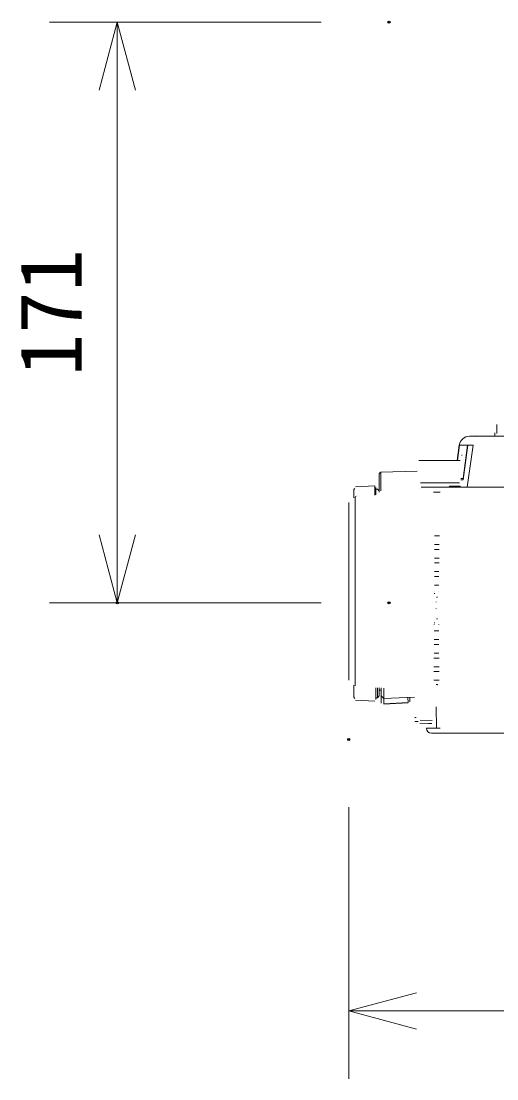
# Model space of a CAD drawing. Units: millimetres, scale not verified. Extents: x -63 to 62, y -56 to 57.
# Drawn here: x 7.38 to 21.39, y 0.34 to 31.5 of the extents above; entities that cross this region are included whole.
import ezdxf
from ezdxf.enums import TextEntityAlignment as Align

# ---------------------------------------------------------------- set-up
doc = ezdxf.new("R2010")
doc.units = ezdxf.units.MM
doc.header["$LTSCALE"] = 0.125
doc.header["$PDMODE"] = 32
doc.header["$PDSIZE"] = 0.0625
for name, color, linetype, lineweight in [('0-0_0', 7, 'Continuous', 9), ('0-3_GAIKEI', 1, 'Continuous', 18), ('0-6_SUNPO', 7, 'Continuous', 9)]:
    doc.layers.add(name, color=color, linetype=linetype, lineweight=lineweight)
doc.layers.add('0-5_DEFPOINTS', color=7, linetype='Continuous')
doc.styles.add('ＭＳ ゴシック', font='')
doc.styles.get('ＭＳ ゴシック').set_extended_font_data('MS Gothic')

# ---------------------------------------------------------------- blocks, each defined once
blk = doc.blocks.new('_OPEN30')
at = {"layer": '0-0_0'}
blk.add_line((0, 0), (-1, 0), dxfattribs=at)
blk.add_lwpolyline([(-1, 0.26795), (0, 0), (-1, -0.26795)], dxfattribs=at)
blk = doc.blocks.new('D7')
at = {"layer": '0-5_DEFPOINTS'}
for p in [(14.3711, 8.8821), (42.0611, 8.8821), (42.0611, 0.8821)]:
    blk.add_point(p, dxfattribs=at)
at = {"layer": '0-6_SUNPO'}
for p, q in [((14.3711, 6.8821), (14.3711, -1.1179)), ((42.0611, 6.8821), (42.0611, -1.1179)), ((16.3711, 0.8821), (40.0611, 0.8821))]:
    blk.add_line(p, q, dxfattribs=at)
at = {"layer": '0-6_SUNPO', "xscale": 2, "yscale": 2, "rotation": 180}
blk.add_blockref('_OPEN30', (14.3711, 0.8821), dxfattribs=at)
at = {"layer": '0-6_SUNPO', "xscale": 2, "yscale": 2}
blk.add_blockref('_OPEN30', (42.0611, 0.8821), dxfattribs=at)
at = {"layer": '0-6_SUNPO', "style": 'ＭＳ ゴシック'}
blk.add_text('277', height=1.833, dxfattribs=at).set_placement((26.3411, 1.3821), align=Align.BOTTOM_LEFT)
blk = doc.blocks.new('D5')
at = {"layer": '0-5_DEFPOINTS'}
for p in [(15.558, 30.0131), (7.558, 12.9089), (15.558, 12.9089)]:
    blk.add_point(p, dxfattribs=at)
at = {"layer": '0-6_SUNPO'}
for p, q in [((13.558, 30.0131), (5.558, 30.0131)), ((7.558, 28.0131), (7.558, 14.9089)), ((13.558, 12.9089), (5.558, 12.9089))]:
    blk.add_line(p, q, dxfattribs=at)
at = {"layer": '0-6_SUNPO', "xscale": 2, "yscale": 2}
for p, rotation in [((7.558, 30.0131), 90), ((7.558, 12.9089), 270)]:
    blk.add_blockref('_OPEN30', p, dxfattribs=dict(at, rotation=rotation))
at = {"layer": '0-6_SUNPO', "style": 'ＭＳ ゴシック'}
blk.add_text('171', height=1.833, rotation=90, dxfattribs=at).set_placement((7.058, 19.586), align=Align.BOTTOM_LEFT)

msp = doc.modelspace()

# ---------------------------------------------------------------- linework, layer by layer
at = {"layer": '0-3_GAIKEI'}
for p, q in [((21.3324, 19.3747), (21.3288, 19.2712)), ((21.333, 19.3747), (21.3294, 19.2713)), ((21.3309, 19.3748), (21.3309, 19.3747)), ((21.3309, 19.3747), (21.3324, 19.3747)), ((21.3872, 19.3512), (21.3872, 19.6192)), ((20.2825, 19.0109), (20.2907, 19.0109)), ((20.5267, 19.0108), (20.2913, 19.0109)), ((20.5306, 19.0109), (20.3943, 17.9912)), ((20.5267, 19.0108), (20.3952, 18.0252)), ((20.5182, 17.7712), (20.6876, 19.0108)), ((20.5305, 19.0103), (20.5267, 19.0108)), ((20.5306, 19.0109), (20.5306, 19.0108)), ((20.5306, 19.0108), (20.6876, 19.0108)), ((20.5799, 19.2712), (20.5881, 19.2712)), ((20.6591, 19.2696), (20.6591, 19.2712)), ((20.7891, 19.2687), (20.8282, 19.2712)), ((20.8242, 19.271), (20.8242, 19.2712)), ((20.3658, 18.7112), (20.3522, 18.7112)), ((17.9759, 17.668), (17.9759, 18.2111)), ((17.7977, 17.8147), (17.2232, 17.7846)), ((17.7977, 17.8116), (17.2232, 17.781)), ((17.7977, 17.809), (17.2232, 17.7795)), ((17.7977, 17.5396), (17.7977, 17.8147)), ((19.1444, 17.9043), (20.2915, 17.9043)), ((23.9765, 17.7712), (19.1574, 17.7712)), ((19.9971, 17.8012), (19.9971, 17.7712)), ((19.9971, 17.8012), (20.3123, 17.8012)), ((20.0059, 17.8012), (20.0059, 17.7712)), ((20.1335, 17.8012), (20.1335, 17.7712)), ((20.1759, 17.8012), (20.1759, 17.7712)), ((20.3035, 17.8012), (20.3035, 17.7712)), ((20.3123, 17.8012), (20.3123, 17.7712)), ((20.3943, 17.9912), (20.3281, 17.9912)), ((20.3325, 18.0252), (20.3952, 18.0252)), ((20.3987, 18.0247), (20.3952, 18.0252)), ((17.1777, 17.7022), (17.2077, 17.7338)), ((17.1777, 17.7022), (17.1777, 17.4596)), ((17.2077, 17.7323), (17.2077, 17.7324)), ((17.2202, 11.918), (17.2202, 17.4806)), ((17.8277, 17.5477), (17.8277, 17.7589)), ((17.8778, 17.7136), (17.8277, 17.7162)), ((17.9277, 17.661), (17.8778, 17.7136)), ((19.1122, 17.7224), (19.1074, 17.7224)), ((19.5222, 17.6247), (19.7198, 17.6247)), ((19.5511, 16.3391), (19.6955, 16.3391)), ((19.6955, 16.3391), (19.6956, 16.3391)), ((19.692, 16.0841), (19.5496, 16.0841)), ((19.5513, 15.939), (19.6902, 15.939)), ((19.6902, 15.939), (19.6903, 15.939)), ((19.6921, 16.0841), (19.692, 16.0841)), ((19.6874, 15.684), (19.5499, 15.684)), ((19.6874, 15.684), (19.6874, 15.684)), ((19.6838, 15.284), (19.5498, 15.284)), ((19.551, 15.539), (19.6859, 15.539)), ((19.6839, 15.284), (19.6838, 15.284)), ((19.6859, 15.539), (19.686, 15.539)), ((19.5502, 15.1389), (19.6828, 15.1389)), ((19.5468, 14.7027), (19.5474, 14.7009)), ((19.6814, 14.8839), (19.5492, 14.8839)), ((19.6805, 14.7005), (19.6806, 14.7009)), ((19.6806, 14.7009), (19.6814, 14.7027)), ((19.6806, 14.7009), (19.6823, 14.7009)), ((19.544, 14.6427), (19.5587, 14.6427)), ((19.602, 14.3902), (19.6042, 14.3902)), ((19.6032, 14.389), (19.6052, 14.387)), ((19.6042, 14.3902), (19.6044, 14.3901)), ((19.6402, 14.5265), (19.6101, 14.5265)), ((19.604, 14.1902), (19.6018, 14.1902)), ((19.603, 14.1915), (19.605, 14.1935)), ((19.6042, 14.1903), (19.604, 14.1902)), ((19.5436, 13.7798), (19.5583, 13.7798)), ((19.547, 13.7216), (19.5463, 13.7198)), ((19.6399, 13.896), (19.6099, 13.896)), ((19.6802, 13.7216), (19.6801, 13.7219)), ((19.6802, 13.7216), (19.6818, 13.7216)), ((19.681, 13.7198), (19.6802, 13.7216)), ((19.5433, 13.5386), (19.6807, 13.5386)), ((19.5405, 13.1385), (19.6829, 13.1385)), ((19.682, 13.2836), (19.543, 13.2836)), ((19.6848, 12.8835), (19.5404, 12.8835)), ((19.5371, 12.7385), (19.6861, 12.7385)), ((19.6888, 12.4834), (19.5371, 12.4834)), ((19.5331, 12.3384), (19.6904, 12.3384)), ((19.6904, 12.3384), (19.6905, 12.3384)), ((17.1777, 11.9382), (17.1777, 11.5803)), ((17.8277, 11.5183), (17.8277, 11.8631)), ((17.8778, 11.861), (17.8778, 11.5689)), ((17.9277, 11.6215), (17.9277, 11.8588)), ((17.9777, 11.8567), (17.9777, 11.6213)), ((18.0577, 11.3875), (18.0577, 11.8533)), ((19.6937, 12.0834), (19.5332, 12.0834)), ((19.6456, 11.9612), (19.5969, 11.9612)), ((19.6435, 11.9517), (19.6483, 11.9517)), ((19.6484, 11.9513), (19.6436, 11.9512)), ((19.6937, 12.0834), (19.6937, 12.0834)), ((17.1777, 11.5803), (17.2077, 11.5487)), ((17.2077, 11.5501), (17.2077, 11.5501)), ((17.8778, 11.5689), (17.8277, 11.5662)), ((17.9277, 11.6215), (17.8778, 11.5689)), ((17.9777, 11.7882), (17.9277, 11.7877)), ((17.9777, 11.6212), (18.0577, 11.5412)), ((17.9781, 11.4094), (17.9779, 11.6213)), ((18.9619, 11.5886), (18.0577, 11.5412)), ((18.7664, 11.5784), (18.7785, 11.4284)), ((17.7977, 11.4709), (17.2232, 11.5015)), ((17.8277, 11.5164), (17.8277, 11.5183)), ((17.9777, 11.4141), (17.9777, 11.4155)), ((17.9777, 11.4128), (17.9777, 11.413)), ((17.9781, 11.4094), (17.9777, 11.4128)), ((18.776, 11.4284), (18.0621, 11.3877)), ((18.0626, 11.3775), (18.7765, 11.4181)), ((18.776, 11.4284), (18.7785, 11.4284)), ((19.6104, 10.6683), (19.598, 11.3012)), ((19.1312, 10.9026), (19.4849, 10.8931)), ((19.6104, 10.6678), (19.3137, 10.6678)), ((19.375, 10.8107), (19.4764, 10.8107)), ((19.6718, 10.6683), (19.6104, 10.6683)), ((19.7198, 10.6678), (19.6774, 10.6678))]:
    msp.add_line(p, q, dxfattribs=at)
at = {"layer": '0-3_GAIKEI', "color": 7}
for p, q in [((20.2825, 19.0109), (20.2225, 18.5612)), ((20.2314, 18.5612), (20.2913, 19.0109)), ((43.8865, 19.2712), (20.5887, 19.2712)), ((20.3115, 18.5612), (19.096, 18.5612)), ((17.9272, 17.6256), (17.9272, 18.1611)), ((19.0383, 18.2389), (17.9759, 18.2111)), ((17.0272, 17.3196), (17.0272, 17.3196)), ((17.0272, 12.0868), (17.0272, 17.3196)), ((18.8277, 11.5816), (18.8277, 11.4484)), ((18.9761, 11.7155), (18.9761, 11.7156)), ((18.9762, 11.7105), (18.9761, 11.7155)), ((18.9664, 10.9446), (18.9664, 10.943)), ((19.0159, 10.9842), (18.9735, 10.9853)), ((18.9736, 10.8689), (19.0748, 10.8689)), ((19.0223, 10.82), (19.0223, 10.82)), ((19.4764, 10.8107), (19.1235, 10.82)), ((44.5672, 10.5212), (19.4637, 10.5212))]:
    msp.add_line(p, q, dxfattribs=at)
at = {"layer": '0-3_GAIKEI'}
msp.add_lwpolyline([(20.3325, 18.0252), (20.3323, 18.0237), (20.3323, 18.0235)], dxfattribs=at)
at = {"layer": '0-3_GAIKEI', "color": 7}
for centre, radius, start, end in [((20.5799, 18.9712), 0.3, 90, 172.40536), ((17.9772, 18.1611), 0.05, 91.5, 180), ((19.4637, 10.6712), 0.15, 181.32879, 270)]:
    msp.add_arc(centre, radius, start, end, dxfattribs=at)
at = {"layer": '0-3_GAIKEI'}
msp.add_arc((17.2502, 17.4806), 0.03, 92.40977, 180, dxfattribs=at)

# ---------------------------------------------------------------- block references
at = {"layer": '0-6_SUNPO'}
for name in ['D5', 'D7']:
    msp.add_blockref(name, (2.6563, 1.4578), dxfattribs=at)

doc.saveas('drawing.dxf')
